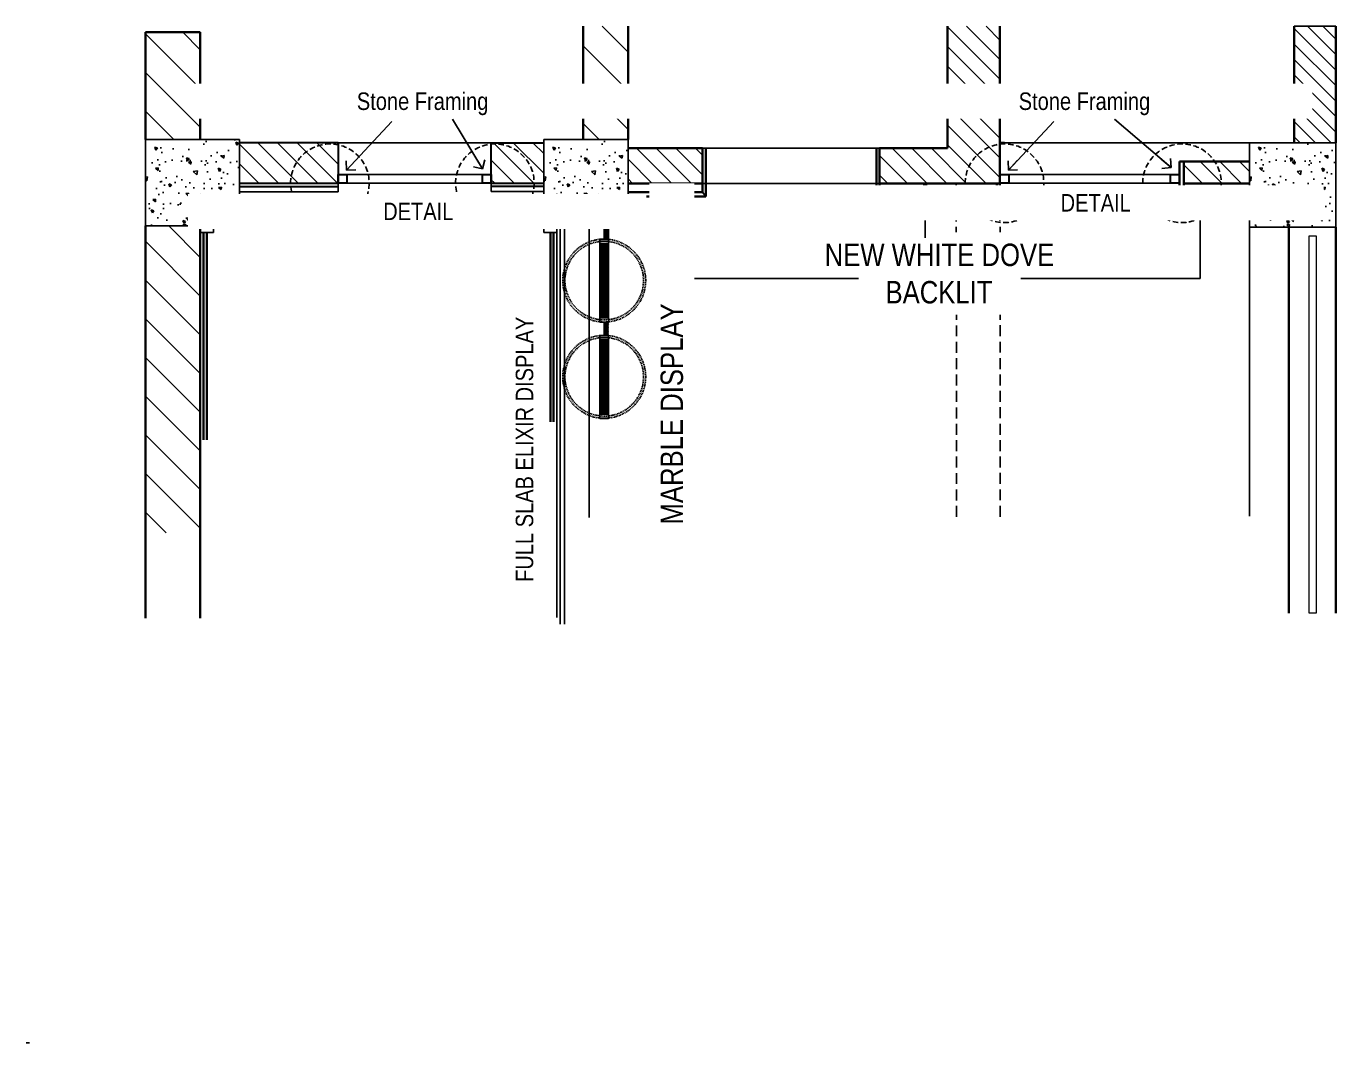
# Model space of a CAD drawing. Header units: inches. Extents: x -137722 to 81594, y -22256 to -1207.
# Drawn here: x -63117.1 to -62817.8, y -3649.7 to -3417.4 of the extents above; entities that cross this region are included whole.
import ezdxf

# ---------------------------------------------------------------- set-up
doc = ezdxf.new("R2010")
doc.units = ezdxf.units.IN
doc.header["$LTSCALE"] = 0.05
doc.header["$MEASUREMENT"] = 0
doc.linetypes.add('A2-XREF-115_FURN$0$HIDDEN', pattern=[0.375, 0.25, -0.125])
for name, color, linetype in [('00 floor', 7, 'Continuous'), ('beam', 7, 'Continuous'), ('Civil Dimension - Text', 7, 'Continuous'), ('HATCH', 251, 'Continuous'), ('text', 176, 'Continuous'), ('Vector Graphics', 7, 'Continuous')]:
    doc.layers.add(name, color=color, linetype=linetype)
doc.layers.add('WALL', color=7, linetype='Continuous', lineweight=35)
doc.styles.add('4MMOF3-8', font='ARIALN.TTF', dxfattribs={"height": 5.12})
doc.styles.add('9-128OF1-4', font='stylu.ttf')
doc.styles.get("Standard").update_dxf_attribs({"font": 'stylu.ttf', "height": 6})
doc.dimstyles.new('DIM 1-4', dxfattribs={"dimtxt": 3.0792, "dimasz": 1.82, "dimexe": 1.82, "dimexo": 0, "dimgap": 0.09, "dimtad": 0, "dimzin": 0, "dimdsep": 46, "dimlunit": 4, "dimtxsty": '9-128OF1-4', "dimblk": 'ARCHTICK', "dimcen": 1.8125, "dimdle": 1.82, "dimclrd": 8, "dimclre": 8, "dimadec": 0, "dimazin": 0, "dimtfac": 1, "dimtofl": 0, "dimtmove": 0, "dimatfit": 3, "dimldrblk": 'OPEN90', "dimfxl": 1, "dimtolj": 1, "dimtzin": 0, "dimlwd": -1, "dimarcsym": 0})
doc.dimstyles.new('rhythm des-01', dxfattribs={"dimtxt": 6, "dimasz": 2, "dimexe": 2, "dimexo": 0, "dimgap": 0.09, "dimtad": 0, "dimdec": 0, "dimzin": 0, "dimdsep": 46, "dimlunit": 4, "dimtxsty": 'Standard', "dimblk": 'ARCHTICK', "dimcen": 0, "dimclrd": 251, "dimclre": 251, "dimclrt": 20, "dimadec": 0, "dimazin": 0, "dimtfac": 1, "dimtdec": 0, "dimtix": 1, "dimtofl": 0, "dimtmove": 1, "dimatfit": 0, "dimldrblk": 'ARCHTICK', "dimfxl": 1, "dimtolj": 1, "dimtzin": 0, "dimarcsym": 0})
pattern_1 = [(135, (32699.203, -138213.1915), (-2.24506403, -2.24506403), [])]
pattern_2 = [(135, (-235.4326, 0), (-4.4194174, -4.4194174), [])]

# ---------------------------------------------------------------- blocks, each defined once
blk = doc.blocks.new('_ArchTick')
at = {"color": 0, "const_width": 0.15}
blk.add_lwpolyline([(-0.5, -0.5), (0.5, 0.5)], dxfattribs=at)
blk = doc.blocks.new('_Open90')
at = {"color": 0, "linetype": 'ByBlock', "lineweight": -2}
for p, q in [((0, 0), (-1, 0)), ((-0.5, 0.5), (0, 0)), ((0, 0), (-0.5, -0.5))]:
    blk.add_line(p, q, dxfattribs=at)

msp = doc.modelspace()

# ---------------------------------------------------------------- hatches: boundary and pattern name
at = {"layer": '00 floor'}
h = msp.add_hatch(dxfattribs=at)
h.set_pattern_fill('ANSI31', color=256, scale=50, angle=90)
h.set_pattern_definition(pattern_2)
h.paths.add_polyline_path([(-62979.5929, -3417.417), (-62989.8429, -3417.417), (-62989.8429, -3443.3052), (-62979.5929, -3443.3052)])
h = msp.add_hatch(dxfattribs=at)
h.set_pattern_fill('ANSI31', color=256, angle=90)
h.set_pattern_definition(pattern_1)
h.paths.add_polyline_path([(-62906.5929, -3445.3052), (-62922.0929, -3445.3052), (-62922.0929, -3453.3552), (-62894.5929, -3453.3552), (-62894.5929, -3417.417), (-62906.5929, -3417.417)])
h = msp.add_hatch(dxfattribs=at)
h.set_pattern_fill('ANSI31', color=256, scale=20, angle=90)
h.paths.add_polyline_path([(-62817.8429, -3417.417), (-62827.3429, -3417.417), (-62827.3429, -3444.0552), (-62817.8429, -3444.0552)])
h = msp.add_hatch(dxfattribs=at)
h.set_pattern_fill('ANSI31', color=256, scale=50, angle=90)
h.set_pattern_definition(pattern_2)
h.paths.add_polyline_path([(-63077.3429, -3418.8052), (-63089.8429, -3418.8052), (-63089.8429, -3443.3052), (-63077.3429, -3443.3052)])
h = msp.add_hatch(dxfattribs=at)
h.set_pattern_fill('ANSI31', color=256, angle=90)
h.set_pattern_definition(pattern_1)
h.paths.add_polyline_path([(-63068.3429, -3444.0552), (-63068.3429, -3453.2985), (-63045.8429, -3453.2985), (-63045.8429, -3444.0552)])
h = msp.add_hatch(dxfattribs=at)
h.set_pattern_fill('ANSI31', color=256, angle=90)
h.set_pattern_definition(pattern_1)
h.paths.add_polyline_path([(-63010.8429, -3444.0552), (-63010.8429, -3453.2104), (-62998.8429, -3453.1802), (-62998.8429, -3444.0552)])
h = msp.add_hatch(dxfattribs=at)
h.set_pattern_fill('ANSI31', color=256, angle=90)
h.set_pattern_definition(pattern_1)
h.paths.add_polyline_path([(-62979.5929, -3445.3052), (-62979.5929, -3453.3552), (-62962.5929, -3453.3552), (-62962.5929, -3445.3052)])
h = msp.add_hatch(dxfattribs=at)
h.set_pattern_fill('ANSI31', color=256, angle=90)
h.set_pattern_definition(pattern_1)
h.paths.add_polyline_path([(-62852.5929, -3448.3552), (-62852.5929, -3453.3552), (-62837.5929, -3453.3552), (-62837.5929, -3448.3552)])
h = msp.add_hatch(dxfattribs=at)
h.set_pattern_fill('ANSI31', color=256, scale=50, angle=90)
h.paths.add_polyline_path([(-63077.3429, -3463.0552), (-63089.8429, -3463.0552), (-63089.8429, -3533.1584), (-63077.3429, -3533.1584)])
at = {"layer": 'Civil Dimension - Text', "ltscale": 50, "true_color": 0x939598}
h = msp.add_hatch(dxfattribs=at)
h.set_pattern_fill('AR-CONC', color=252, angle=90)
h.set_pattern_definition([(140, (-66594.4616, 62109.978), (0.62752135, 7.1726018), [0.75, -8.25]), (85, (-66594.4616, 62109.978), (-7.5219213, -1.3875133), [0.6, -6.6]), (190.451444, (-66594.409, 62110.576), (-6.8943999, 5.7850885), [0.6374019, -7.0114211]), (136.1842, (-66596.462, 62109.978), (1.6551928, 10.6724133), [1.125, -12.375]), (186.635635, (-66596.324, 62110.867), (-9.741186, 9.3466195), [0.9561034, -10.5171376]), (81.184164, (-66596.462, 62109.978), (-9.741186, 9.3466195), [0.9, -9.9]), (111, (-66595.9616, 62110.978), (4.0261889, 5.9690705), [0.75, -8.25]), (56, (-66595.9616, 62110.978), (-7.25150045, 2.4331533), [0.6, -6.6]), (161.451445, (-66595.626, 62111.4754), (-3.2253115, 8.4022238), [0.6374019, -7.0114211]), (127.5, (-66594.4616, 62109.978), (-3.32893854, 0.12159855), [0, -6.52, 0, -6.7, 0, -6.625]), (97.5, (-66594.4616, 62109.978), (-3.94411712, 2.63069537), [0, -3.82, 0, -6.37, 0, -2.525]), (57.5, (-66594.4616, 62107.748), (0.22554872, 5.33822436), [0, -2.5, 0, -7.8, 0, -10.35]), (47.5, (-66594.4616, 62106.748), (-1.00104982, 5.8318617), [0, -3.25, 0, -5.18, 0, -7.35])])
h.paths.add_polyline_path([(-63089.8429, -3443.3052), (-63089.8429, -3463.0552), (-63068.3429, -3463.0552), (-63068.3429, -3443.3052)])
h = msp.add_hatch(dxfattribs=at)
h.set_pattern_fill('AR-CONC', color=252, angle=90)
h.set_pattern_definition([(140, (-66503.4616, 62109.978), (0.62752135, 7.1726018), [0.75, -8.25]), (85, (-66503.4616, 62109.978), (-7.5219213, -1.3875133), [0.6, -6.6]), (190.451444, (-66503.409, 62110.576), (-6.8943999, 5.7850885), [0.6374019, -7.0114211]), (136.1842, (-66505.462, 62109.978), (1.6551928, 10.6724133), [1.125, -12.375]), (186.635635, (-66505.324, 62110.867), (-9.741186, 9.3466195), [0.9561034, -10.5171376]), (81.184164, (-66505.462, 62109.978), (-9.741186, 9.3466195), [0.9, -9.9]), (111, (-66504.9616, 62110.978), (4.0261889, 5.9690705), [0.75, -8.25]), (56, (-66504.9616, 62110.978), (-7.25150045, 2.4331533), [0.6, -6.6]), (161.451445, (-66504.626, 62111.4754), (-3.2253115, 8.4022238), [0.6374019, -7.0114211]), (127.5, (-66503.4616, 62109.978), (-3.32893854, 0.12159855), [0, -6.52, 0, -6.7, 0, -6.625]), (97.5, (-66503.4616, 62109.978), (-3.94411712, 2.63069537), [0, -3.82, 0, -6.37, 0, -2.525]), (57.5, (-66503.4616, 62107.748), (0.22554872, 5.33822436), [0, -2.5, 0, -7.8, 0, -10.35]), (47.5, (-66503.4616, 62106.748), (-1.00104982, 5.8318617), [0, -3.25, 0, -5.18, 0, -7.35])])
h.paths.add_polyline_path([(-62979.5929, -3463.0552), (-62979.5929, -3443.3052), (-62998.8429, -3443.3052), (-62998.8429, -3463.0552)])
h = msp.add_hatch(dxfattribs=at)
h.set_pattern_fill('AR-CONC', color=252, angle=90)
h.set_pattern_definition([(140, (-66342.2116, 62109.978), (0.62752135, 7.1726018), [0.75, -8.25]), (85, (-66342.2116, 62109.978), (-7.5219213, -1.3875133), [0.6, -6.6]), (190.451444, (-66342.159, 62110.576), (-6.8943999, 5.7850885), [0.6374019, -7.0114211]), (136.1842, (-66344.212, 62109.978), (1.6551928, 10.6724133), [1.125, -12.375]), (186.635635, (-66344.074, 62110.867), (-9.741186, 9.3466195), [0.9561034, -10.5171376]), (81.184164, (-66344.212, 62109.978), (-9.741186, 9.3466195), [0.9, -9.9]), (111, (-66343.7116, 62110.978), (4.0261889, 5.9690705), [0.75, -8.25]), (56, (-66343.7116, 62110.978), (-7.25150045, 2.4331533), [0.6, -6.6]), (161.451445, (-66343.376, 62111.4754), (-3.2253115, 8.4022238), [0.6374019, -7.0114211]), (127.5, (-66342.2116, 62109.978), (-3.32893854, 0.12159855), [0, -6.52, 0, -6.7, 0, -6.625]), (97.5, (-66342.2116, 62109.978), (-3.94411712, 2.63069537), [0, -3.82, 0, -6.37, 0, -2.525]), (57.5, (-66342.2116, 62107.748), (0.22554872, 5.33822436), [0, -2.5, 0, -7.8, 0, -10.35]), (47.5, (-66342.2116, 62106.748), (-1.00104982, 5.8318617), [0, -3.25, 0, -5.18, 0, -7.35])])
h.paths.add_polyline_path([(-62837.5929, -3444.0552), (-62837.5929, -3463.3052), (-62817.8429, -3463.3052), (-62817.8429, -3444.0552)])
at = {"layer": 'Civil Dimension - Text', "ltscale": 50, "true_color": 0xcd2027}
h = msp.add_hatch(dxfattribs=at)
h.set_pattern_fill('ANSI31', color=242, angle=90)
h.set_pattern_definition([(135, (-70541.45418, 64955.96013), (-0.08838834765, -0.08838834765), [])])
h.paths.add_polyline_path([(-62985.0272, -3463.0552), (-62985.0272, -3466.0691), (-62984.0272, -3466.0601), (-62984.0272, -3463.0552)])
h = msp.add_hatch(dxfattribs=at)
h.set_pattern_fill('ANSI31', color=242, angle=90)
h.set_pattern_definition([(135, (-70541.45418, 64933.96509), (-0.08838834765, -0.08838834765), [])])
h.paths.add_polyline_path([(-62985.0272, -3485.0502), (-62985.0272, -3488.0641), (-62984.0272, -3488.0552), (-62984.0272, -3485.0502)])
at = {"layer": 'HATCH', "ltscale": 50}
h = msp.add_hatch(dxfattribs=at)
h.set_pattern_fill('ANSI31', color=256, angle=90)
h.set_pattern_definition([(135, (-70578.63424, 67111.09466), (-0.08838834765, -0.08838834765), [])])
h.paths.add_polyline_path([(-62985.8072, -3467.0394), (-62985.8072, -3484.0394), (-62985.0272, -3484.0394), (-62985.0272, -3467.0394)])
h = msp.add_hatch(dxfattribs=at)
h.set_pattern_fill('ANSI31', color=256, angle=90)
h.set_pattern_definition([(135, (-70577.85424, 67111.09466), (-0.08838834765, -0.08838834765), [])])
h.paths.add_polyline_path([(-62985.0272, -3467.0394), (-62985.0272, -3484.0394), (-62984.2472, -3484.0394), (-62984.2472, -3467.0394)])
h = msp.add_hatch(dxfattribs=at)
h.set_pattern_fill('ANSI31', color=256, angle=90)
h.set_pattern_definition([(135, (-70578.63424, 67089.09961), (-0.08838834765, -0.08838834765), [])])
h.paths.add_polyline_path([(-62985.8072, -3489.0345), (-62985.8072, -3506.0345), (-62985.0272, -3506.0345), (-62985.0272, -3489.0345)])
h = msp.add_hatch(dxfattribs=at)
h.set_pattern_fill('ANSI31', color=256, angle=90)
h.set_pattern_definition([(135, (-70577.85424, 67089.09961), (-0.08838834765, -0.08838834765), [])])
h.paths.add_polyline_path([(-62985.0272, -3489.0345), (-62985.0272, -3506.0345), (-62984.2472, -3506.0345), (-62984.2472, -3489.0345)])

# ---------------------------------------------------------------- linework, layer by layer
at = {"ltscale": 50}
for p, q in [((-62827.3429, -3417.417), (-62817.8429, -3417.417)), ((-63045.8435, -3453.2985), (-63045.8435, -3455.2985)), ((-63043.8435, -3451.3023), (-63012.8429, -3451.3023)), ((-63043.8435, -3453.2985), (-63012.8429, -3453.2985)), ((-63010.8429, -3453.2104), (-63010.8429, -3455.2104)), ((-62892.5929, -3451.3023), (-62855.5929, -3451.3023)), ((-62892.5929, -3453.2985), (-62855.5929, -3453.2985)), ((-63045.8435, -3455.2985), (-63068.3429, -3455.2985)), ((-62998.8429, -3455.2104), (-63010.8429, -3455.2104)), ((-63117.1221, -3649.711), (-63116.3721, -3649.711))]:
    msp.add_line(p, q, dxfattribs=at)
at = {"color": 5, "lineweight": 13}
msp.add_lwpolyline([(-62823.9006, -3551.515), (-62823.9006, -3465.2968), (-62822.3388, -3465.2968), (-62822.3388, -3551.515)], close=True, dxfattribs=at)
at = {"layer": '00 floor', "color": 18, "lineweight": 30, "true_color": 0x000000}
for p, q in [((-63045.8429, -3444.0552), (-63068.3429, -3444.0552)), ((-63045.8429, -3444.0552), (-63045.8429, -3453.2985)), ((-63010.8429, -3453.2104), (-63010.8429, -3444.0552)), ((-63010.8429, -3444.0552), (-62998.8429, -3444.0552)), ((-63068.3429, -3453.2985), (-63045.8429, -3453.2985)), ((-63010.8429, -3453.2985), (-62998.8429, -3453.2985)), ((-63068.3429, -3454.0485), (-63045.8435, -3454.0485)), ((-63010.8429, -3453.9604), (-62998.8429, -3453.9604))]:
    msp.add_line(p, q, dxfattribs=at)
at = {"layer": '00 floor', "color": 252}
msp.add_line((-62962.5929, -3445.3052), (-62922.0929, -3445.3052), dxfattribs=at)
at = {"layer": '00 floor'}
for p, q in [((-62995.8429, -3552.5403), (-62995.8429, -3464.5552)), ((-62995.0929, -3554.0403), (-62995.0929, -3463.0552)), ((-62994.0929, -3554.0403), (-62994.0929, -3463.0552))]:
    msp.add_line(p, q, dxfattribs=at)
at = {"layer": '00 floor', "color": 18, "lineweight": 30, "true_color": 0x000000}
for points in [[(-63045.8435, -3453.2985), (-63045.8435, -3451.2985), (-63043.8435, -3451.2985), (-63043.8435, -3453.2985)], [(-63012.8429, -3453.3023), (-63012.8429, -3451.3023), (-63010.8429, -3451.3023), (-63010.8429, -3453.3023)], [(-62894.5929, -3453.2985), (-62894.5929, -3451.2985), (-62892.5929, -3451.2985), (-62892.5929, -3453.2985)], [(-62855.5929, -3453.2985), (-62855.5929, -3451.2985), (-62853.5929, -3451.2985), (-62853.5929, -3453.2985)]]:
    msp.add_lwpolyline(points, close=True, dxfattribs=at)
at = {"layer": '00 floor'}
msp.add_lwpolyline([(-63077.3429, -3464.5552), (-63077.3429, -3463.0552), (-63074.3429, -3463.0552), (-63074.3429, -3464.5552)], close=True, dxfattribs=at)
at = {"layer": 'beam', "color": 253, "ltscale": 15}
msp.add_line((-62998.8429, -3444.0552), (-63068.3429, -3444.0552), dxfattribs=at)
at = {"layer": 'beam', "color": 251, "ltscale": 15, "true_color": 0x636466}
msp.add_line((-62837.5929, -3444.0552), (-62894.5929, -3444.0552), dxfattribs=at)
at = {"layer": 'beam', "color": 253, "ltscale": 5}
msp.add_line((-62962.5929, -3453.3552), (-62922.0929, -3453.3552), dxfattribs=at)
at = {"layer": 'beam', "color": 9, "linetype": 'A2-XREF-115_FURN$0$HIDDEN', "ltscale": 200, "true_color": 0xc7c8ca}
for p, q in [((-62904.5107, -3529.5203), (-62904.5929, -3453.3552)), ((-62894.5107, -3529.5042), (-62894.5929, -3453.3552))]:
    msp.add_line(p, q, dxfattribs=at)
at = {"layer": 'beam', "color": 9, "ltscale": 15, "true_color": 0xc7c8ca}
for p, q in [((-62988.4638, -3463.0552), (-62988.4638, -3529.6555)), ((-62837.5929, -3529.4126), (-62837.5929, -3463.2526))]:
    msp.add_line(p, q, dxfattribs=at)
at = {"layer": 'Civil Dimension - Text', "ltscale": 50}
for p, q in [((-62962.5929, -3445.3052), (-62961.8429, -3445.3052)), ((-62962.5929, -3455.3552), (-62961.8429, -3456.3552)), ((-62985.0272, -3466.0601), (-62985.0272, -3463.0552)), ((-62984.0272, -3466.0601), (-62984.0272, -3463.0552)), ((-62985.0272, -3488.066), (-62985.0272, -3485.0502)), ((-62985.0272, -3488.066), (-62984.0272, -3488.066))]:
    msp.add_line(p, q, dxfattribs=at)
at = {"layer": 'Civil Dimension - Text', "color": 244, "ltscale": 50, "true_color": 0x991b1e}
for p, q in [((-62984.0272, -3466.5414), (-62986.0272, -3466.5414)), ((-62984.0272, -3488.5365), (-62986.0272, -3488.5365))]:
    msp.add_line(p, q, dxfattribs=at)
for points in [[(-62986.0272, -3485.0502), (-62986.0272, -3466.0601), (-62984.0272, -3466.0601), (-62984.0272, -3485.0502)], [(-62985.8072, -3467.0394), (-62985.0272, -3467.0394), (-62985.0272, -3484.0394), (-62985.8072, -3484.0394)], [(-62985.0272, -3467.0394), (-62984.2472, -3467.0394), (-62984.2472, -3484.0394), (-62985.0272, -3484.0394)], [(-62986.0272, -3507.0452), (-62986.0272, -3488.0552), (-62984.0272, -3488.0552), (-62984.0272, -3507.0452)], [(-62985.8072, -3489.0345), (-62985.0272, -3489.0345), (-62985.0272, -3506.0345), (-62985.8072, -3506.0345)], [(-62985.0272, -3489.0345), (-62984.2472, -3489.0345), (-62984.2472, -3506.0345), (-62985.0272, -3506.0345)]]:
    msp.add_lwpolyline(points, close=True, dxfattribs=at)
at = {"layer": 'Civil Dimension - Text', "linetype": 'A2-XREF-115_FURN$0$HIDDEN', "ltscale": 100}
for centre in [(-63047.7205, -3453.3026), (-62893.5518, -3453.3026), (-62852.9919, -3453.3026)]:
    msp.add_circle(centre, 8.9793, dxfattribs=at)
at = {"layer": 'Civil Dimension - Text', "linetype": 'A2-XREF-115_FURN$0$HIDDEN', "ltscale": 20}
for centre, radius in [((-62985.0272, -3475.5394), 9.4793), ((-62985.0272, -3475.5394), 8.9793), ((-62985.0272, -3497.5345), 9.4793), ((-62985.0272, -3497.5345), 8.9793)]:
    msp.add_circle(centre, radius, dxfattribs=at)
at = {"layer": 'Vector Graphics', "color": 1, "linetype": 'Continuous', "ltscale": 3}
for p, q in [((-63089.8429, -3443.3052), (-63068.3429, -3443.3052)), ((-63089.8429, -3463.0552), (-63089.8429, -3443.3052)), ((-63068.3429, -3443.3052), (-63068.3429, -3463.0552)), ((-62998.8429, -3463.0552), (-62998.8429, -3443.3052)), ((-62998.8429, -3443.3052), (-62979.5929, -3443.3052)), ((-62979.5929, -3443.3052), (-62979.5929, -3463.0552)), ((-62817.8429, -3444.0552), (-62837.5929, -3444.0552)), ((-62837.5929, -3444.0552), (-62837.5929, -3463.3052)), ((-62817.8429, -3444.0552), (-62817.8429, -3463.3052)), ((-63068.3429, -3463.0552), (-63089.8429, -3463.0552)), ((-62998.8429, -3463.0552), (-62979.5929, -3463.0552)), ((-62817.8429, -3463.3052), (-62837.5929, -3463.3052))]:
    msp.add_line(p, q, dxfattribs=at)
at = {"layer": 'WALL'}
for p, q in [((-62989.8429, -3443.3052), (-62989.8429, -3417.417)), ((-62979.5929, -3443.3052), (-62979.5929, -3417.417)), ((-62979.5929, -3417.417), (-62979.5929, -3443.3052)), ((-62906.5929, -3417.417), (-62906.5929, -3445.3052)), ((-62894.5929, -3417.417), (-62894.5929, -3453.3552)), ((-62827.3429, -3444.0552), (-62827.3429, -3417.417)), ((-62817.8429, -3444.0552), (-62817.8429, -3417.417)), ((-63077.3429, -3418.8052), (-63089.8429, -3418.8052)), ((-63089.8429, -3418.8052), (-63089.8429, -3443.3052)), ((-63077.3429, -3418.8052), (-63077.3429, -3443.3052)), ((-62893.5929, -3444.0552), (-62894.5929, -3444.0552)), ((-62979.5929, -3445.3052), (-62962.5929, -3445.3052)), ((-62962.5929, -3445.3052), (-62962.5929, -3455.3552)), ((-62962.5929, -3445.3052), (-62962.5929, -3448.3052)), ((-62961.8429, -3445.3052), (-62961.8429, -3456.3552)), ((-62922.8429, -3457.3552), (-62922.8429, -3445.3052)), ((-62922.0929, -3445.3052), (-62922.0929, -3453.3552)), ((-62922.0929, -3445.3052), (-62906.5929, -3445.3052)), ((-62853.5929, -3448.3552), (-62853.5929, -3457.3552)), ((-62853.5929, -3448.3552), (-62852.5929, -3448.3552)), ((-62852.5929, -3448.3552), (-62852.5929, -3456.3552)), ((-62852.5929, -3448.3552), (-62837.5929, -3448.3552)), ((-62962.5929, -3453.3552), (-62979.5929, -3453.3552)), ((-62894.5929, -3453.3552), (-62922.0929, -3453.3552)), ((-62922.0929, -3456.3552), (-62922.0929, -3453.3552)), ((-62895.3429, -3456.3552), (-62895.3429, -3453.3552)), ((-62894.5929, -3457.3552), (-62894.5929, -3453.3552)), ((-62852.5929, -3453.3552), (-62837.5929, -3453.3552)), ((-62962.5929, -3455.3552), (-62979.5929, -3455.3552)), ((-62961.8429, -3456.3552), (-62979.5929, -3456.3552)), ((-62895.3429, -3456.3552), (-62922.0929, -3456.3552)), ((-62837.5929, -3456.3552), (-62852.5929, -3456.3552)), ((-62894.5929, -3457.3552), (-62922.8429, -3457.3552)), ((-62837.5929, -3457.3552), (-62853.5929, -3457.3552)), ((-63089.8429, -3463.0552), (-63089.8429, -3552.6896)), ((-63077.3429, -3463.0552), (-63077.3429, -3552.6896)), ((-63076.5929, -3464.5552), (-63076.5929, -3511.9302)), ((-63075.8429, -3464.5552), (-63075.8429, -3511.9302)), ((-62997.3429, -3464.5552), (-62997.3429, -3507.7977)), ((-62996.5929, -3464.5552), (-62996.5929, -3507.7977)), ((-62828.5929, -3551.515), (-62828.5929, -3463.3052)), ((-62817.8429, -3463.3052), (-62817.8429, -3551.515))]:
    msp.add_line(p, q, dxfattribs=at)

# ---------------------------------------------------------------- next in the draw order: texts
at = {"layer": 'text', "ltscale": 50, "attachment_point": 4, "style": '4MMOF3-8', "bg_fill": 2}
for s, insert, char_height, width in [('\\pi35.57334;Stone Framing', (-63077.134, -3435.1617), 4, 100.677375), ('\\pi35.57334;Stone Framing', (-62925.884, -3435.1617), 4, 100.677375), ('\\pi7.28734;NEW WHITE DOVE \\P\\pi21.18922;BACKLIT', (-62941.9329, -3473.97), 5.12, 66.281096)]:
    msp.add_mtext(s, dxfattribs=dict(at, insert=insert, char_height=char_height, width=width))
at = {"layer": 'text', "ltscale": 50, "insert": (-63003.2189, -3564.6454), "char_height": 4, "width": 100.677375, "attachment_point": 4, "rotation": 90, "style": '4MMOF3-8', "bg_fill": 2}
msp.add_mtext('\\pi20.24319;FULL SLAB ELIXIR DISPLAY', dxfattribs=at)

# ---------------------------------------------------------------- next in the draw order: linework, layer by layer
at = {"layer": '00 floor'}
msp.add_lwpolyline([(-62998.8429, -3464.5552), (-62998.8429, -3463.0552), (-62995.8429, -3463.0552), (-62995.8429, -3464.5552)], close=True, dxfattribs=at)
at = {"layer": 'Civil Dimension - Text', "linetype": 'A2-XREF-115_FURN$0$HIDDEN', "ltscale": 100}
msp.add_circle((-63010.0185, -3453.3026), 8.9793, dxfattribs=at)

# ---------------------------------------------------------------- next in the draw order: leaders
at = {"layer": '00 floor'}
for points in [[(-62911.6589, -3453.3552), (-62911.6589, -3465.8095)], [(-62967.8728, -3457.3552), (-62967.8728, -3475.0808), (-62926.8893, -3475.0808)], [(-62848.8131, -3457.3552), (-62848.8131, -3475.0808), (-62889.7966, -3475.0808)]]:
    msp.add_leader(points, dimstyle='rhythm des-01', override={"dimasz": 3, "dimldrblk": 'Open90', "dimfxl": 0.18}, dxfattribs=at)
at = {"layer": 'text', "ltscale": 50}
for points in [[(-63012.8342, -3450.0395), (-63019.6897, -3438.6922)], [(-62855.4578, -3449.7393), (-62868.4397, -3438.6922)], [(-63043.9284, -3450.3151), (-63033.5587, -3439.2209)], [(-62892.6784, -3450.3151), (-62882.3087, -3439.2209)]]:
    msp.add_leader(points, dimstyle='DIM 1-4', override={"dimasz": 3, "dimclrt": 256, "dimfxl": 0, "dimarcsym": 1}, dxfattribs=at)

# ---------------------------------------------------------------- next in the draw order: texts
at = {"layer": 'text', "ltscale": 50, "insert": (-62969.5561, -3556.5877), "char_height": 5.12, "width": 100.677375, "attachment_point": 4, "rotation": 90, "style": '4MMOF3-8', "bg_fill": 2}
msp.add_mtext('\\pi25.32019;MARBLE DISPLAY', dxfattribs=at)
at = {"layer": 'text', "ltscale": 50, "insert": (-62923.3064, -3457.7719), "char_height": 4, "width": 100.677375, "attachment_point": 4, "style": '4MMOF3-8', "bg_fill": 2}
msp.add_mtext('\\pi42.57607;DETAIL', dxfattribs=at)

# ---------------------------------------------------------------- next in the draw order: texts
at = {"layer": 'text', "ltscale": 50, "insert": (-63078.1162, -3459.7313), "char_height": 4, "width": 100.677375, "attachment_point": 4, "style": '4MMOF3-8', "bg_fill": 2}
msp.add_mtext('\\pi42.57607;DETAIL', dxfattribs=at)

doc.saveas('drawing.dxf')
